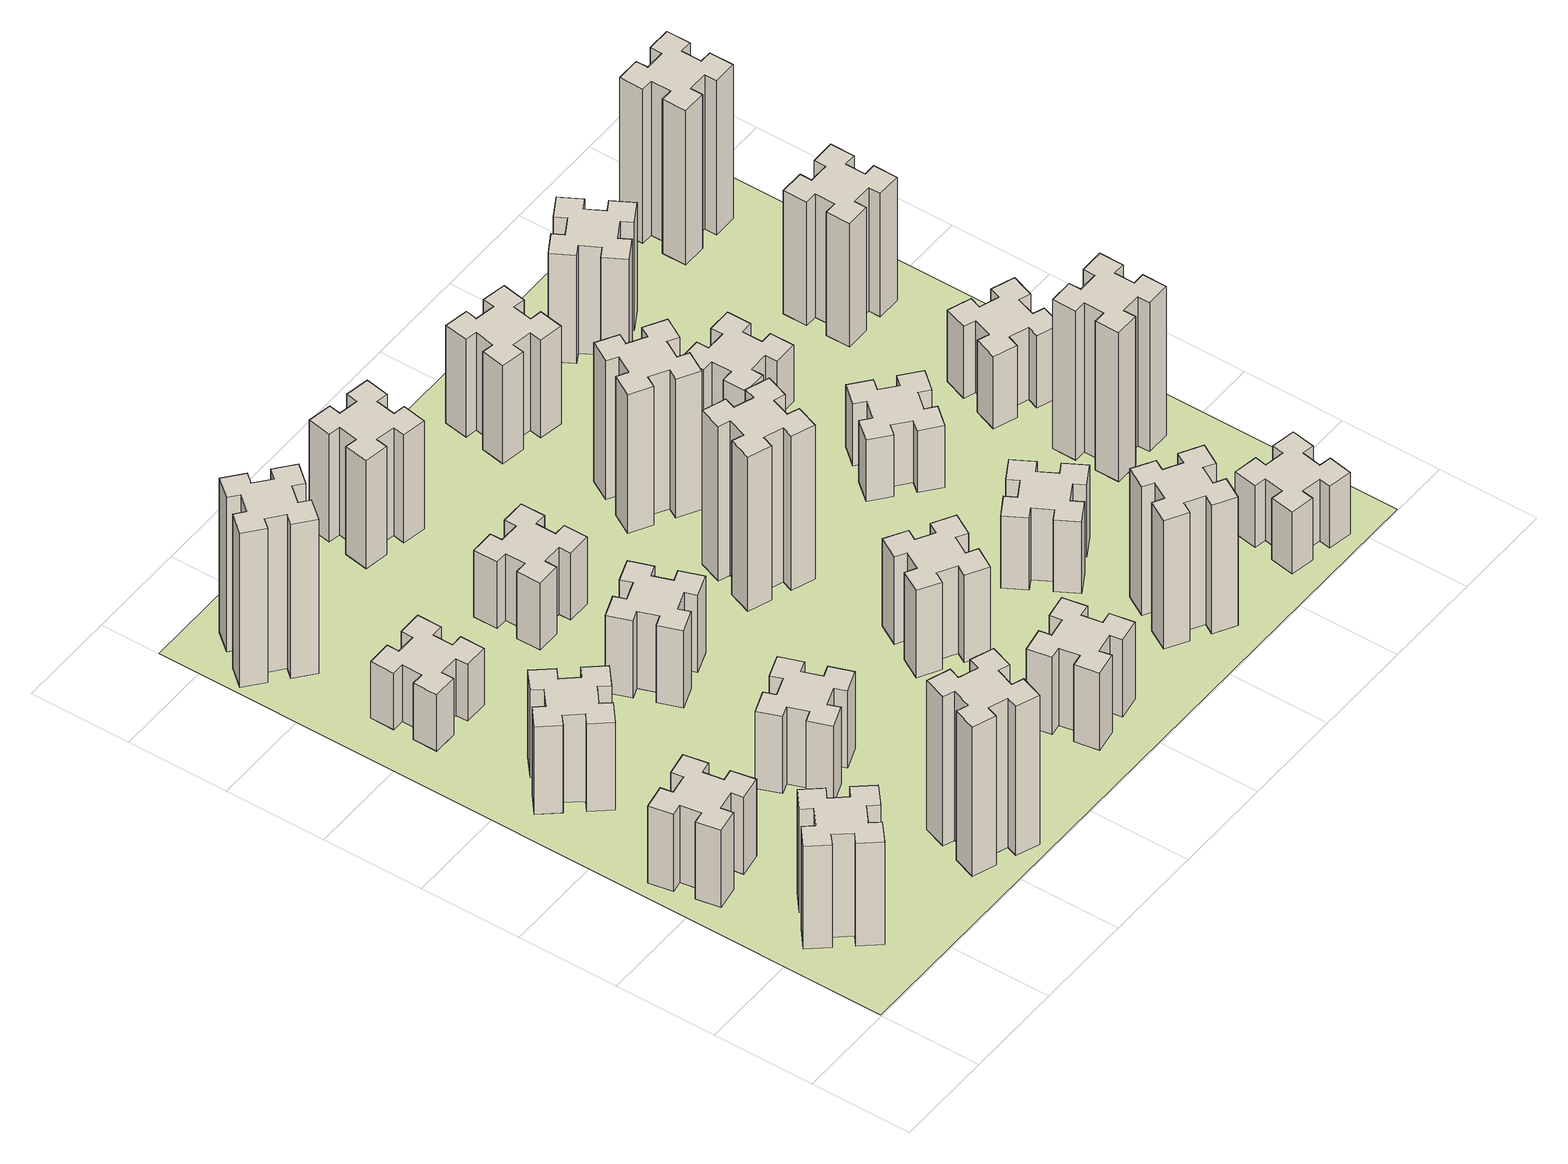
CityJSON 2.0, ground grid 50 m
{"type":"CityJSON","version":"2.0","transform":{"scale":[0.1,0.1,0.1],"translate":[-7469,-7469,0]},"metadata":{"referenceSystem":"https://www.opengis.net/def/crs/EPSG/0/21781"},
"CityObjects":{
"building1":{"type":"Building","attributes":{"class":"1000","function":"1000","usage":"1000","yearOfConstruction":2016,"roofType":"1000","measuredHeight":60,"storeysAboveGround":30,"storeysBelowGround":0},"geometry":[{"type":"Solid","lod":"1","boundaries":[[[[0,1,2,3,4,5,6,7,8,9,10,11,12,13,14,15,16,17,18,19]],[[17,16,20,21]],[[16,15,22,20]],[[15,14,23,22]],[[14,13,24,23]],[[13,12,25,24]],[[12,11,26,25]],[[11,10,27,26]],[[10,9,28,27]],[[9,8,29,28]],[[8,7,30,29]],[[7,6,31,30]],[[6,5,32,31]],[[5,4,33,32]],[[4,3,34,33]],[[3,2,35,34]],[[2,1,36,35]],[[1,0,37,36]],[[0,19,38,37]],[[19,18,39,38]],[[18,17,21,39]],[[24,25,26,27,28,29,30,31,32,33,34,35,36,37,38,39,21,20,22,23]]]]}]},
"building2":{"type":"Building","attributes":{"class":"1000","function":"1000","usage":"1000","yearOfConstruction":2016,"roofType":"1000","measuredHeight":45,"storeysAboveGround":30,"storeysBelowGround":0},"geometry":[{"type":"Solid","lod":"1","boundaries":[[[[40,41,42,43,44,45,46,47,48,49,50,51,52,53,54,55,56,57,58,59]],[[57,56,60,61]],[[56,55,62,60]],[[55,54,63,62]],[[54,53,64,63]],[[53,52,65,64]],[[52,51,66,65]],[[51,50,67,66]],[[50,49,68,67]],[[49,48,69,68]],[[48,47,70,69]],[[47,46,71,70]],[[46,45,72,71]],[[45,44,73,72]],[[44,43,74,73]],[[43,42,75,74]],[[42,41,76,75]],[[41,40,77,76]],[[40,59,78,77]],[[59,58,79,78]],[[58,57,61,79]],[[64,65,66,67,68,69,70,71,72,73,74,75,76,77,78,79,61,60,62,63]]]]}]},
"building3":{"type":"Building","attributes":{"class":"1000","function":"1000","usage":"1000","yearOfConstruction":2016,"roofType":"1000","measuredHeight":51,"storeysAboveGround":30,"storeysBelowGround":0},"geometry":[{"type":"Solid","lod":"1","boundaries":[[[[80,81,82,83,84,85,86,87,88,89,90,91,92,93,94,95,96,97,98,99]],[[97,96,100,101]],[[96,95,102,100]],[[95,94,103,102]],[[94,93,104,103]],[[93,92,105,104]],[[92,91,106,105]],[[91,90,107,106]],[[90,89,108,107]],[[89,88,109,108]],[[88,87,110,109]],[[87,86,111,110]],[[86,85,112,111]],[[85,84,113,112]],[[84,83,114,113]],[[83,82,115,114]],[[82,81,116,115]],[[81,80,117,116]],[[80,99,118,117]],[[99,98,119,118]],[[98,97,101,119]],[[104,105,106,107,108,109,110,111,112,113,114,115,116,117,118,119,101,100,102,103]]]]}]},
"building4":{"type":"Building","attributes":{"class":"1000","function":"1000","usage":"1000","yearOfConstruction":2016,"roofType":"1000","measuredHeight":33,"storeysAboveGround":30,"storeysBelowGround":0},"geometry":[{"type":"Solid","lod":"1","boundaries":[[[[120,121,122,123,124,125,126,127,128,129,130,131,132,133,134,135,136,137,138,139]],[[137,136,140,141]],[[136,135,142,140]],[[135,134,143,142]],[[134,133,144,143]],[[133,132,145,144]],[[132,131,146,145]],[[131,130,147,146]],[[130,129,148,147]],[[129,128,149,148]],[[128,127,150,149]],[[127,126,151,150]],[[126,125,152,151]],[[125,124,153,152]],[[124,123,154,153]],[[123,122,155,154]],[[122,121,156,155]],[[121,120,157,156]],[[120,139,158,157]],[[139,138,159,158]],[[138,137,141,159]],[[144,145,146,147,148,149,150,151,152,153,154,155,156,157,158,159,141,140,142,143]]]]}]},
"building5":{"type":"Building","attributes":{"class":"1000","function":"1000","usage":"1000","yearOfConstruction":2016,"roofType":"1000","measuredHeight":87,"storeysAboveGround":30,"storeysBelowGround":0},"geometry":[{"type":"Solid","lod":"1","boundaries":[[[[160,161,162,163,164,165,166,167,168,169,170,171,172,173,174,175,176,177,178,179]],[[177,176,180,181]],[[176,175,182,180]],[[175,174,183,182]],[[174,173,184,183]],[[173,172,185,184]],[[172,171,186,185]],[[171,170,187,186]],[[170,169,188,187]],[[169,168,189,188]],[[168,167,190,189]],[[167,166,191,190]],[[166,165,192,191]],[[165,164,193,192]],[[164,163,194,193]],[[163,162,195,194]],[[162,161,196,195]],[[161,160,197,196]],[[160,179,198,197]],[[179,178,199,198]],[[178,177,181,199]],[[184,185,186,187,188,189,190,191,192,193,194,195,196,197,198,199,181,180,182,183]]]]}]},
"building6":{"type":"Building","attributes":{"class":"1000","function":"1000","usage":"1000","yearOfConstruction":2016,"roofType":"1000","measuredHeight":90,"storeysAboveGround":30,"storeysBelowGround":0},"geometry":[{"type":"Solid","lod":"1","boundaries":[[[[200,201,202,203,204,205,206,207,208,209,210,211,212,213,214,215,216,217,218,219]],[[217,216,220,221]],[[216,215,222,220]],[[215,214,223,222]],[[214,213,224,223]],[[213,212,225,224]],[[212,211,226,225]],[[211,210,227,226]],[[210,209,228,227]],[[209,208,229,228]],[[208,207,230,229]],[[207,206,231,230]],[[206,205,232,231]],[[205,204,233,232]],[[204,203,234,233]],[[203,202,235,234]],[[202,201,236,235]],[[201,200,237,236]],[[200,219,238,237]],[[219,218,239,238]],[[218,217,221,239]],[[224,225,226,227,228,229,230,231,232,233,234,235,236,237,238,239,221,220,222,223]]]]}]},
"building7":{"type":"Building","attributes":{"class":"1000","function":"1000","usage":"1000","yearOfConstruction":2016,"roofType":"1000","measuredHeight":45,"storeysAboveGround":30,"storeysBelowGround":0},"geometry":[{"type":"Solid","lod":"1","boundaries":[[[[240,241,242,243,244,245,246,247,248,249,250,251,252,253,254,255,256,257,258,259]],[[257,256,260,261]],[[256,255,262,260]],[[255,254,263,262]],[[254,253,264,263]],[[253,252,265,264]],[[252,251,266,265]],[[251,250,267,266]],[[250,249,268,267]],[[249,248,269,268]],[[248,247,270,269]],[[247,246,271,270]],[[246,245,272,271]],[[245,244,273,272]],[[244,243,274,273]],[[243,242,275,274]],[[242,241,276,275]],[[241,240,277,276]],[[240,259,278,277]],[[259,258,279,278]],[[258,257,261,279]],[[264,265,266,267,268,269,270,271,272,273,274,275,276,277,278,279,261,260,262,263]]]]}]},
"building8":{"type":"Building","attributes":{"class":"1000","function":"1000","usage":"1000","yearOfConstruction":2016,"roofType":"1000","measuredHeight":45,"storeysAboveGround":30,"storeysBelowGround":0},"geometry":[{"type":"Solid","lod":"1","boundaries":[[[[280,281,282,283,284,285,286,287,288,289,290,291,292,293,294,295,296,297,298,299]],[[297,296,300,301]],[[296,295,302,300]],[[295,294,303,302]],[[294,293,304,303]],[[293,292,305,304]],[[292,291,306,305]],[[291,290,307,306]],[[290,289,308,307]],[[289,288,309,308]],[[288,287,310,309]],[[287,286,311,310]],[[286,285,312,311]],[[285,284,313,312]],[[284,283,314,313]],[[283,282,315,314]],[[282,281,316,315]],[[281,280,317,316]],[[280,299,318,317]],[[299,298,319,318]],[[298,297,301,319]],[[304,305,306,307,308,309,310,311,312,313,314,315,316,317,318,319,301,300,302,303]]]]}]},
"building9":{"type":"Building","attributes":{"class":"1000","function":"1000","usage":"1000","yearOfConstruction":2016,"roofType":"1000","measuredHeight":39,"storeysAboveGround":30,"storeysBelowGround":0},"geometry":[{"type":"Solid","lod":"1","boundaries":[[[[320,321,322,323,324,325,326,327,328,329,330,331,332,333,334,335,336,337,338,339]],[[337,336,340,341]],[[336,335,342,340]],[[335,334,343,342]],[[334,333,344,343]],[[333,332,345,344]],[[332,331,346,345]],[[331,330,347,346]],[[330,329,348,347]],[[329,328,349,348]],[[328,327,350,349]],[[327,326,351,350]],[[326,325,352,351]],[[325,324,353,352]],[[324,323,354,353]],[[323,322,355,354]],[[322,321,356,355]],[[321,320,357,356]],[[320,339,358,357]],[[339,338,359,358]],[[338,337,341,359]],[[344,345,346,347,348,349,350,351,352,353,354,355,356,357,358,359,341,340,342,343]]]]}]},
"building10":{"type":"Building","attributes":{"class":"1000","function":"1000","usage":"1000","yearOfConstruction":2016,"roofType":"1000","measuredHeight":45,"storeysAboveGround":30,"storeysBelowGround":0},"geometry":[{"type":"Solid","lod":"1","boundaries":[[[[360,361,362,363,364,365,366,367,368,369,370,371,372,373,374,375,376,377,378,379]],[[377,376,380,381]],[[376,375,382,380]],[[375,374,383,382]],[[374,373,384,383]],[[373,372,385,384]],[[372,371,386,385]],[[371,370,387,386]],[[370,369,388,387]],[[369,368,389,388]],[[368,367,390,389]],[[367,366,391,390]],[[366,365,392,391]],[[365,364,393,392]],[[364,363,394,393]],[[363,362,395,394]],[[362,361,396,395]],[[361,360,397,396]],[[360,379,398,397]],[[379,378,399,398]],[[378,377,381,399]],[[384,385,386,387,388,389,390,391,392,393,394,395,396,397,398,399,381,380,382,383]]]]}]},
"building11":{"type":"Building","attributes":{"class":"1000","function":"1000","usage":"1000","yearOfConstruction":2016,"roofType":"1000","measuredHeight":63,"storeysAboveGround":30,"storeysBelowGround":0},"geometry":[{"type":"Solid","lod":"1","boundaries":[[[[400,401,402,403,404,405,406,407,408,409,410,411,412,413,414,415,416,417,418,419]],[[417,416,420,421]],[[416,415,422,420]],[[415,414,423,422]],[[414,413,424,423]],[[413,412,425,424]],[[412,411,426,425]],[[411,410,427,426]],[[410,409,428,427]],[[409,408,429,428]],[[408,407,430,429]],[[407,406,431,430]],[[406,405,432,431]],[[405,404,433,432]],[[404,403,434,433]],[[403,402,435,434]],[[402,401,436,435]],[[401,400,437,436]],[[400,419,438,437]],[[419,418,439,438]],[[418,417,421,439]],[[424,425,426,427,428,429,430,431,432,433,434,435,436,437,438,439,421,420,422,423]]]]}]},
"building12":{"type":"Building","attributes":{"class":"1000","function":"1000","usage":"1000","yearOfConstruction":2016,"roofType":"1000","measuredHeight":51,"storeysAboveGround":30,"storeysBelowGround":0},"geometry":[{"type":"Solid","lod":"1","boundaries":[[[[440,441,442,443,444,445,446,447,448,449,450,451,452,453,454,455,456,457,458,459]],[[457,456,460,461]],[[456,455,462,460]],[[455,454,463,462]],[[454,453,464,463]],[[453,452,465,464]],[[452,451,466,465]],[[451,450,467,466]],[[450,449,468,467]],[[449,448,469,468]],[[448,447,470,469]],[[447,446,471,470]],[[446,445,472,471]],[[445,444,473,472]],[[444,443,474,473]],[[443,442,475,474]],[[442,441,476,475]],[[441,440,477,476]],[[440,459,478,477]],[[459,458,479,478]],[[458,457,461,479]],[[464,465,466,467,468,469,470,471,472,473,474,475,476,477,478,479,461,460,462,463]]]]}]},
"building13":{"type":"Building","attributes":{"class":"1000","function":"1000","usage":"1000","yearOfConstruction":2016,"roofType":"1000","measuredHeight":90,"storeysAboveGround":30,"storeysBelowGround":0},"geometry":[{"type":"Solid","lod":"1","boundaries":[[[[480,481,482,483,484,485,486,487,488,489,490,491,492,493,494,495,496,497,498,499]],[[497,496,500,501]],[[496,495,502,500]],[[495,494,503,502]],[[494,493,504,503]],[[493,492,505,504]],[[492,491,506,505]],[[491,490,507,506]],[[490,489,508,507]],[[489,488,509,508]],[[488,487,510,509]],[[487,486,511,510]],[[486,485,512,511]],[[485,484,513,512]],[[484,483,514,513]],[[483,482,515,514]],[[482,481,516,515]],[[481,480,517,516]],[[480,499,518,517]],[[499,498,519,518]],[[498,497,501,519]],[[504,505,506,507,508,509,510,511,512,513,514,515,516,517,518,519,501,500,502,503]]]]}]},
"building14":{"type":"Building","attributes":{"class":"1000","function":"1000","usage":"1000","yearOfConstruction":2016,"roofType":"1000","measuredHeight":81,"storeysAboveGround":30,"storeysBelowGround":0},"geometry":[{"type":"Solid","lod":"1","boundaries":[[[[520,521,522,523,524,525,526,527,528,529,530,531,532,533,534,535,536,537,538,539]],[[537,536,540,541]],[[536,535,542,540]],[[535,534,543,542]],[[534,533,544,543]],[[533,532,545,544]],[[532,531,546,545]],[[531,530,547,546]],[[530,529,548,547]],[[529,528,549,548]],[[528,527,550,549]],[[527,526,551,550]],[[526,525,552,551]],[[525,524,553,552]],[[524,523,554,553]],[[523,522,555,554]],[[522,521,556,555]],[[521,520,557,556]],[[520,539,558,557]],[[539,538,559,558]],[[538,537,541,559]],[[544,545,546,547,548,549,550,551,552,553,554,555,556,557,558,559,541,540,542,543]]]]}]},
"building15":{"type":"Building","attributes":{"class":"1000","function":"1000","usage":"1000","yearOfConstruction":2016,"roofType":"1000","measuredHeight":75,"storeysAboveGround":30,"storeysBelowGround":0},"geometry":[{"type":"Solid","lod":"1","boundaries":[[[[560,561,562,563,564,565,566,567,568,569,570,571,572,573,574,575,576,577,578,579]],[[577,576,580,581]],[[576,575,582,580]],[[575,574,583,582]],[[574,573,584,583]],[[573,572,585,584]],[[572,571,586,585]],[[571,570,587,586]],[[570,569,588,587]],[[569,568,589,588]],[[568,567,590,589]],[[567,566,591,590]],[[566,565,592,591]],[[565,564,593,592]],[[564,563,594,593]],[[563,562,595,594]],[[562,561,596,595]],[[561,560,597,596]],[[560,579,598,597]],[[579,578,599,598]],[[578,577,581,599]],[[584,585,586,587,588,589,590,591,592,593,594,595,596,597,598,599,581,580,582,583]]]]}]},
"building16":{"type":"Building","attributes":{"class":"1000","function":"1000","usage":"1000","yearOfConstruction":2016,"roofType":"1000","measuredHeight":42,"storeysAboveGround":30,"storeysBelowGround":0},"geometry":[{"type":"Solid","lod":"1","boundaries":[[[[600,601,602,603,604,605,606,607,608,609,610,611,612,613,614,615,616,617,618,619]],[[617,616,620,621]],[[616,615,622,620]],[[615,614,623,622]],[[614,613,624,623]],[[613,612,625,624]],[[612,611,626,625]],[[611,610,627,626]],[[610,609,628,627]],[[609,608,629,628]],[[608,607,630,629]],[[607,606,631,630]],[[606,605,632,631]],[[605,604,633,632]],[[604,603,634,633]],[[603,602,635,634]],[[602,601,636,635]],[[601,600,637,636]],[[600,619,638,637]],[[619,618,639,638]],[[618,617,621,639]],[[624,625,626,627,628,629,630,631,632,633,634,635,636,637,638,639,621,620,622,623]]]]}]},
"building17":{"type":"Building","attributes":{"class":"1000","function":"1000","usage":"1000","yearOfConstruction":2016,"roofType":"1000","measuredHeight":57,"storeysAboveGround":30,"storeysBelowGround":0},"geometry":[{"type":"Solid","lod":"1","boundaries":[[[[640,641,642,643,644,645,646,647,648,649,650,651,652,653,654,655,656,657,658,659]],[[657,656,660,661]],[[656,655,662,660]],[[655,654,663,662]],[[654,653,664,663]],[[653,652,665,664]],[[652,651,666,665]],[[651,650,667,666]],[[650,649,668,667]],[[649,648,669,668]],[[648,647,670,669]],[[647,646,671,670]],[[646,645,672,671]],[[645,644,673,672]],[[644,643,674,673]],[[643,642,675,674]],[[642,641,676,675]],[[641,640,677,676]],[[640,659,678,677]],[[659,658,679,678]],[[658,657,661,679]],[[664,665,666,667,668,669,670,671,672,673,674,675,676,677,678,679,661,660,662,663]]]]}]},
"building18":{"type":"Building","attributes":{"class":"1000","function":"1000","usage":"1000","yearOfConstruction":2016,"roofType":"1000","measuredHeight":36,"storeysAboveGround":30,"storeysBelowGround":0},"geometry":[{"type":"Solid","lod":"1","boundaries":[[[[680,681,682,683,684,685,686,687,688,689,690,691,692,693,694,695,696,697,698,699]],[[697,696,700,701]],[[696,695,702,700]],[[695,694,703,702]],[[694,693,704,703]],[[693,692,705,704]],[[692,691,706,705]],[[691,690,707,706]],[[690,689,708,707]],[[689,688,709,708]],[[688,687,710,709]],[[687,686,711,710]],[[686,685,712,711]],[[685,684,713,712]],[[684,683,714,713]],[[683,682,715,714]],[[682,681,716,715]],[[681,680,717,716]],[[680,699,718,717]],[[699,698,719,718]],[[698,697,701,719]],[[704,705,706,707,708,709,710,711,712,713,714,715,716,717,718,719,701,700,702,703]]]]}]},
"building19":{"type":"Building","attributes":{"class":"1000","function":"1000","usage":"1000","yearOfConstruction":2016,"roofType":"1000","measuredHeight":33,"storeysAboveGround":30,"storeysBelowGround":0},"geometry":[{"type":"Solid","lod":"1","boundaries":[[[[720,721,722,723,724,725,726,727,728,729,730,731,732,733,734,735,736,737,738,739]],[[737,736,740,741]],[[736,735,742,740]],[[735,734,743,742]],[[734,733,744,743]],[[733,732,745,744]],[[732,731,746,745]],[[731,730,747,746]],[[730,729,748,747]],[[729,728,749,748]],[[728,727,750,749]],[[727,726,751,750]],[[726,725,752,751]],[[725,724,753,752]],[[724,723,754,753]],[[723,722,755,754]],[[722,721,756,755]],[[721,720,757,756]],[[720,739,758,757]],[[739,738,759,758]],[[738,737,741,759]],[[744,745,746,747,748,749,750,751,752,753,754,755,756,757,758,759,741,740,742,743]]]]}]},
"building20":{"type":"Building","attributes":{"class":"1000","function":"1000","usage":"1000","yearOfConstruction":2016,"roofType":"1000","measuredHeight":36,"storeysAboveGround":30,"storeysBelowGround":0},"geometry":[{"type":"Solid","lod":"1","boundaries":[[[[760,761,762,763,764,765,766,767,768,769,770,771,772,773,774,775,776,777,778,779]],[[777,776,780,781]],[[776,775,782,780]],[[775,774,783,782]],[[774,773,784,783]],[[773,772,785,784]],[[772,771,786,785]],[[771,770,787,786]],[[770,769,788,787]],[[769,768,789,788]],[[768,767,790,789]],[[767,766,791,790]],[[766,765,792,791]],[[765,764,793,792]],[[764,763,794,793]],[[763,762,795,794]],[[762,761,796,795]],[[761,760,797,796]],[[760,779,798,797]],[[779,778,799,798]],[[778,777,781,799]],[[784,785,786,787,788,789,790,791,792,793,794,795,796,797,798,799,781,780,782,783]]]]}]},
"building21":{"type":"Building","attributes":{"class":"1000","function":"1000","usage":"1000","yearOfConstruction":2016,"roofType":"1000","measuredHeight":63,"storeysAboveGround":30,"storeysBelowGround":0},"geometry":[{"type":"Solid","lod":"1","boundaries":[[[[800,801,802,803,804,805,806,807,808,809,810,811,812,813,814,815,816,817,818,819]],[[817,816,820,821]],[[816,815,822,820]],[[815,814,823,822]],[[814,813,824,823]],[[813,812,825,824]],[[812,811,826,825]],[[811,810,827,826]],[[810,809,828,827]],[[809,808,829,828]],[[808,807,830,829]],[[807,806,831,830]],[[806,805,832,831]],[[805,804,833,832]],[[804,803,834,833]],[[803,802,835,834]],[[802,801,836,835]],[[801,800,837,836]],[[800,819,838,837]],[[819,818,839,838]],[[818,817,821,839]],[[824,825,826,827,828,829,830,831,832,833,834,835,836,837,838,839,821,820,822,823]]]]}]},
"building22":{"type":"Building","attributes":{"class":"1000","function":"1000","usage":"1000","yearOfConstruction":2016,"roofType":"1000","measuredHeight":87,"storeysAboveGround":30,"storeysBelowGround":0},"geometry":[{"type":"Solid","lod":"1","boundaries":[[[[840,841,842,843,844,845,846,847,848,849,850,851,852,853,854,855,856,857,858,859]],[[857,856,860,861]],[[856,855,862,860]],[[855,854,863,862]],[[854,853,864,863]],[[853,852,865,864]],[[852,851,866,865]],[[851,850,867,866]],[[850,849,868,867]],[[849,848,869,868]],[[848,847,870,869]],[[847,846,871,870]],[[846,845,872,871]],[[845,844,873,872]],[[844,843,874,873]],[[843,842,875,874]],[[842,841,876,875]],[[841,840,877,876]],[[840,859,878,877]],[[859,858,879,878]],[[858,857,861,879]],[[864,865,866,867,868,869,870,871,872,873,874,875,876,877,878,879,861,860,862,863]]]]}]},
"building23":{"type":"Building","attributes":{"class":"1000","function":"1000","usage":"1000","yearOfConstruction":2016,"roofType":"1000","measuredHeight":42,"storeysAboveGround":30,"storeysBelowGround":0},"geometry":[{"type":"Solid","lod":"1","boundaries":[[[[880,881,882,883,884,885,886,887,888,889,890,891,892,893,894,895,896,897,898,899]],[[897,896,900,901]],[[896,895,902,900]],[[895,894,903,902]],[[894,893,904,903]],[[893,892,905,904]],[[892,891,906,905]],[[891,890,907,906]],[[890,889,908,907]],[[889,888,909,908]],[[888,887,910,909]],[[887,886,911,910]],[[886,885,912,911]],[[885,884,913,912]],[[884,883,914,913]],[[883,882,915,914]],[[882,881,916,915]],[[881,880,917,916]],[[880,899,918,917]],[[899,898,919,918]],[[898,897,901,919]],[[904,905,906,907,908,909,910,911,912,913,914,915,916,917,918,919,901,900,902,903]]]]}]},
"building24":{"type":"Building","attributes":{"class":"1000","function":"1000","usage":"1000","yearOfConstruction":2016,"roofType":"1000","measuredHeight":72,"storeysAboveGround":30,"storeysBelowGround":0},"geometry":[{"type":"Solid","lod":"1","boundaries":[[[[920,921,922,923,924,925,926,927,928,929,930,931,932,933,934,935,936,937,938,939]],[[937,936,940,941]],[[936,935,942,940]],[[935,934,943,942]],[[934,933,944,943]],[[933,932,945,944]],[[932,931,946,945]],[[931,930,947,946]],[[930,929,948,947]],[[929,928,949,948]],[[928,927,950,949]],[[927,926,951,950]],[[926,925,952,951]],[[925,924,953,952]],[[924,923,954,953]],[[923,922,955,954]],[[922,921,956,955]],[[921,920,957,956]],[[920,939,958,957]],[[939,938,959,958]],[[938,937,941,959]],[[944,945,946,947,948,949,950,951,952,953,954,955,956,957,958,959,941,940,942,943]]]]}]},
"building25":{"type":"Building","attributes":{"class":"1000","function":"1000","usage":"1000","yearOfConstruction":2016,"roofType":"1000","measuredHeight":90,"storeysAboveGround":30,"storeysBelowGround":0},"geometry":[{"type":"Solid","lod":"1","boundaries":[[[[960,961,962,963,964,965,966,967,968,969,970,971,972,973,974,975,976,977,978,979]],[[977,976,980,981]],[[976,975,982,980]],[[975,974,983,982]],[[974,973,984,983]],[[973,972,985,984]],[[972,971,986,985]],[[971,970,987,986]],[[970,969,988,987]],[[969,968,989,988]],[[968,967,990,989]],[[967,966,991,990]],[[966,965,992,991]],[[965,964,993,992]],[[964,963,994,993]],[[963,962,995,994]],[[962,961,996,995]],[[961,960,997,996]],[[960,979,998,997]],[[979,978,999,998]],[[978,977,981,999]],[[984,985,986,987,988,989,990,991,992,993,994,995,996,997,998,999,981,980,982,983]]]]}]},
"landuse1":{"type":"LandUse","attributes":{"name":"plot1","function":"1010"},"geometry":[{"type":"MultiSurface","lod":"1","boundaries":[[[1000,1001,1002,1003]]]}]}
},
"vertices":[
[259,443,0],[323,366,0],[277,328,0],[354,236,0],[446,313,0],[408,359,0],[484,423,0],[523,377,0],[615,454,0],[538,546,0],[492,508,0],[427,584,0],[473,623,0],[396,715,0],[304,638,0],[343,592,0],[266,527,0],[228,573,0],[136,496,0],[213,404,0],[266,527,600],[228,573,600],[343,592,600],[304,638,600],[396,715,600],[473,623,600],[427,584,600],[492,508,600],[538,546,600],[615,454,600],[523,377,600],[484,423,600],[408,359,600],[446,313,600],[354,236,600],[277,328,600],[323,366,600],[259,443,600],[213,404,600],[136,496,600],
[392,1085,0],[375,1184,0],[434,1194,0],[413,1312,0],[295,1291,0],[305,1232,0],[207,1215,0],[197,1274,0],[78,1253,0],[99,1135,0],[158,1145,0],[176,1047,0],[117,1037,0],[137,918,0],[256,939,0],[245,998,0],[344,1016,0],[354,957,0],[472,977,0],[451,1096,0],[344,1016,450],[354,957,450],[245,998,450],[256,939,450],[137,918,450],[117,1037,450],[176,1047,450],[158,1145,450],[99,1135,450],[78,1253,450],[197,1274,450],[207,1215,450],[305,1232,450],[295,1291,450],[413,1312,450],[434,1194,450],[375,1184,450],[392,1085,450],[451,1096,450],[472,977,450],
[492,1888,0],[427,1964,0],[473,2003,0],[396,2095,0],[304,2018,0],[343,1972,0],[266,1907,0],[228,1953,0],[136,1876,0],[213,1784,0],[259,1823,0],[323,1746,0],[277,1708,0],[354,1616,0],[446,1693,0],[408,1739,0],[484,1803,0],[523,1757,0],[615,1834,0],[538,1926,0],[484,1803,510],[523,1757,510],[408,1739,510],[446,1693,510],[354,1616,510],[277,1708,510],[323,1746,510],[259,1823,510],[213,1784,510],[136,1876,510],[228,1953,510],[266,1907,510],[343,1972,510],[304,2018,510],[396,2095,510],[473,2003,510],[427,1964,510],[492,1888,510],[538,1926,510],[615,1834,510],
[485,2545,0],[485,2645,0],[545,2645,0],[545,2765,0],[425,2765,0],[425,2705,0],[325,2705,0],[325,2765,0],[205,2765,0],[205,2645,0],[265,2645,0],[265,2545,0],[205,2545,0],[205,2425,0],[325,2425,0],[325,2485,0],[425,2485,0],[425,2425,0],[545,2425,0],[545,2545,0],[425,2485,330],[425,2425,330],[325,2485,330],[325,2425,330],[205,2425,330],[205,2545,330],[265,2545,330],[265,2645,330],[205,2645,330],[205,2765,330],[325,2765,330],[325,2705,330],[425,2705,330],[425,2765,330],[545,2765,330],[545,2645,330],[485,2645,330],[485,2545,330],[545,2545,330],[545,2425,330],
[1202,191,0],[1236,285,0],[1292,264,0],[1333,377,0],[1220,418,0],[1200,362,0],[1106,396,0],[1127,452,0],[1014,493,0],[973,380,0],[1029,360,0],[995,266,0],[939,287,0],[897,174,0],[1010,133,0],[1031,189,0],[1125,155,0],[1104,99,0],[1217,57,0],[1258,170,0],[1125,155,870],[1104,99,870],[1031,189,870],[1010,133,870],[897,174,870],[939,287,870],[995,266,870],[1029,360,870],[973,380,870],[1014,493,870],[1127,452,870],[1106,396,870],[1200,362,870],[1220,418,870],[1333,377,870],[1292,264,870],[1236,285,870],[1202,191,870],[1258,170,870],[1217,57,870],
[384,3387,0],[308,3452,0],[346,3498,0],[254,3575,0],[177,3483,0],[223,3444,0],[159,3368,0],[113,3406,0],[36,3314,0],[128,3237,0],[166,3283,0],[243,3219,0],[204,3173,0],[296,3096,0],[373,3188,0],[327,3226,0],[392,3303,0],[438,3264,0],[515,3356,0],[423,3433,0],[392,3303,900],[438,3264,900],[327,3226,900],[373,3188,900],[296,3096,900],[204,3173,900],[243,3219,900],[166,3283,900],[128,3237,900],[36,3314,900],[113,3406,900],[159,3368,900],[223,3444,900],[177,3483,900],[254,3575,900],[346,3498,900],[308,3452,900],[384,3387,900],[423,3433,900],[515,3356,900],
[1136,1106,0],[1102,1200,0],[1158,1220,0],[1117,1333,0],[1004,1292,0],[1025,1236,0],[931,1202,0],[910,1258,0],[797,1217,0],[839,1104,0],[895,1125,0],[929,1031,0],[873,1010,0],[914,897,0],[1027,939,0],[1006,995,0],[1100,1029,0],[1120,973,0],[1233,1014,0],[1192,1127,0],[1100,1029,450],[1120,973,450],[1006,995,450],[1027,939,450],[914,897,450],[873,1010,450],[929,1031,450],[895,1125,450],[839,1104,450],[797,1217,450],[910,1258,450],[931,1202,450],[1025,1236,450],[1004,1292,450],[1117,1333,450],[1158,1220,450],[1102,1200,450],[1136,1106,450],[1192,1127,450],[1233,1014,450],
[995,1965,0],[1029,1871,0],[973,1850,0],[1014,1737,0],[1127,1779,0],[1106,1835,0],[1200,1869,0],[1220,1813,0],[1333,1854,0],[1292,1967,0],[1236,1946,0],[1202,2040,0],[1258,2060,0],[1217,2173,0],[1104,2132,0],[1125,2076,0],[1031,2042,0],[1010,2098,0],[897,2057,0],[939,1944,0],[1031,2042,450],[1010,2098,450],[1125,2076,450],[1104,2132,450],[1217,2173,450],[1258,2060,450],[1202,2040,450],[1236,1946,450],[1292,1967,450],[1333,1854,450],[1220,1813,450],[1200,1869,450],[1106,1835,450],[1127,1779,450],[1014,1737,450],[973,1850,450],[1029,1871,450],[995,1965,450],[939,1944,450],[897,2057,450],
[1005,2645,0],[1005,2545,0],[945,2545,0],[945,2425,0],[1065,2425,0],[1065,2485,0],[1165,2485,0],[1165,2425,0],[1285,2425,0],[1285,2545,0],[1225,2545,0],[1225,2645,0],[1285,2645,0],[1285,2765,0],[1165,2765,0],[1165,2705,0],[1065,2705,0],[1065,2765,0],[945,2765,0],[945,2645,0],[1065,2705,390],[1065,2765,390],[1165,2705,390],[1165,2765,390],[1285,2765,390],[1285,2645,390],[1225,2645,390],[1225,2545,390],[1285,2545,390],[1285,2425,390],[1165,2425,390],[1165,2485,390],[1065,2485,390],[1065,2425,390],[945,2425,390],[945,2545,390],[1005,2545,390],[1005,2645,390],[945,2645,390],[945,2765,390],
[1985,492,0],[1887,475,0],[1877,534,0],[1758,513,0],[1779,395,0],[1838,405,0],[1856,307,0],[1797,297,0],[1817,178,0],[1936,199,0],[1925,258,0],[2024,276,0],[2034,217,0],[2152,237,0],[2131,356,0],[2072,345,0],[2055,444,0],[2114,454,0],[2093,572,0],[1975,551,0],[2055,444,450],[2114,454,450],[2072,345,450],[2131,356,450],[2152,237,450],[2034,217,450],[2024,276,450],[1925,258,450],[1936,199,450],[1817,178,450],[1797,297,450],[1856,307,450],[1838,405,450],[1779,395,450],[1758,513,450],[1877,534,450],[1887,475,450],[1985,492,450],[1975,551,450],[2093,572,450],
[1016,3504,0],[998,3405,0],[939,3416,0],[918,3297,0],[1037,3277,0],[1047,3336,0],[1145,3318,0],[1135,3259,0],[1253,3238,0],[1274,3357,0],[1215,3367,0],[1232,3465,0],[1291,3455,0],[1312,3573,0],[1194,3594,0],[1184,3535,0],[1085,3552,0],[1096,3611,0],[977,3632,0],[957,3514,0],[1085,3552,630],[1096,3611,630],[1184,3535,630],[1194,3594,630],[1312,3573,630],[1291,3455,630],[1232,3465,630],[1215,3367,630],[1274,3357,630],[1253,3238,630],[1135,3259,630],[1145,3318,630],[1047,3336,630],[1037,3277,630],[918,3297,630],[939,3416,630],[998,3405,630],[1016,3504,630],[957,3514,630],[977,3632,630],
[1857,1045,0],[1944,995,0],[1914,943,0],[2018,883,0],[2078,987,0],[2026,1017,0],[2076,1104,0],[2128,1074,0],[2188,1178,0],[2084,1238,0],[2054,1186,0],[1967,1236,0],[1997,1288,0],[1893,1348,0],[1833,1244,0],[1885,1214,0],[1835,1127,0],[1783,1157,0],[1723,1053,0],[1827,993,0],[1835,1127,510],[1783,1157,510],[1885,1214,510],[1833,1244,510],[1893,1348,510],[1997,1288,510],[1967,1236,510],[2054,1186,510],[2084,1238,510],[2188,1178,510],[2128,1074,510],[2076,1104,510],[2026,1017,510],[2078,987,510],[2018,883,510],[1914,943,510],[1944,995,510],[1857,1045,510],[1827,993,510],[1723,1053,510],
[1940,2042,0],[1846,2076,0],[1867,2132,0],[1754,2173,0],[1713,2060,0],[1769,2040,0],[1735,1946,0],[1679,1967,0],[1637,1854,0],[1750,1813,0],[1771,1869,0],[1865,1835,0],[1844,1779,0],[1957,1737,0],[1998,1850,0],[1942,1871,0],[1976,1965,0],[2032,1944,0],[2073,2057,0],[1960,2098,0],[1976,1965,900],[2032,1944,900],[1942,1871,900],[1998,1850,900],[1957,1737,900],[1844,1779,900],[1865,1835,900],[1771,1869,900],[1750,1813,900],[1637,1854,900],[1679,1967,900],[1735,1946,900],[1769,2040,900],[1713,2060,900],[1754,2173,900],[1867,2132,900],[1846,2076,900],[1940,2042,900],[1960,2098,900],[2073,2057,900],
[2054,2666,0],[1967,2716,0],[1997,2768,0],[1893,2828,0],[1833,2724,0],[1885,2694,0],[1835,2607,0],[1783,2637,0],[1723,2533,0],[1827,2473,0],[1857,2525,0],[1944,2475,0],[1914,2423,0],[2018,2363,0],[2078,2467,0],[2026,2497,0],[2076,2584,0],[2128,2554,0],[2188,2658,0],[2084,2718,0],[2076,2584,810],[2128,2554,810],[2026,2497,810],[2078,2467,810],[2018,2363,810],[1914,2423,810],[1944,2475,810],[1857,2525,810],[1827,2473,810],[1723,2533,810],[1783,2637,810],[1835,2607,810],[1885,2694,810],[1833,2724,810],[1893,2828,810],[1997,2768,810],[1967,2716,810],[2054,2666,810],[2084,2718,810],[2188,2658,810],
[2766,277,0],[2816,364,0],[2868,334,0],[2928,438,0],[2824,498,0],[2794,446,0],[2707,496,0],[2737,548,0],[2633,608,0],[2573,504,0],[2625,474,0],[2575,387,0],[2523,417,0],[2463,313,0],[2567,253,0],[2597,305,0],[2684,255,0],[2654,203,0],[2758,143,0],[2818,247,0],[2684,255,750],[2654,203,750],[2597,305,750],[2567,253,750],[2463,313,750],[2523,417,750],[2575,387,750],[2625,474,750],[2573,504,750],[2633,608,750],[2737,548,750],[2707,496,750],[2794,446,750],[2824,498,750],[2928,438,750],[2868,334,750],[2816,364,750],[2766,277,750],[2818,247,750],[2758,143,750],
[2607,895,0],[2694,945,0],[2724,893,0],[2828,953,0],[2768,1057,0],[2716,1027,0],[2666,1114,0],[2718,1144,0],[2658,1248,0],[2554,1188,0],[2584,1136,0],[2497,1086,0],[2467,1138,0],[2363,1078,0],[2423,974,0],[2475,1004,0],[2525,917,0],[2473,887,0],[2533,783,0],[2637,843,0],[2525,917,420],[2473,887,420],[2475,1004,420],[2423,974,420],[2363,1078,420],[2467,1138,420],[2497,1086,420],[2584,1136,420],[2554,1188,420],[2658,1248,420],[2718,1144,420],[2666,1114,420],[2716,1027,420],[2768,1057,420],[2828,953,420],[2724,893,420],[2694,945,420],[2607,895,420],[2637,843,420],[2533,783,420],
[1887,3236,0],[1985,3218,0],[1975,3159,0],[2093,3138,0],[2114,3257,0],[2055,3267,0],[2072,3365,0],[2131,3355,0],[2152,3473,0],[2034,3494,0],[2024,3435,0],[1925,3452,0],[1936,3511,0],[1817,3532,0],[1797,3414,0],[1856,3404,0],[1838,3305,0],[1779,3316,0],[1758,3197,0],[1877,3177,0],[1838,3305,570],[1779,3316,570],[1856,3404,570],[1797,3414,570],[1817,3532,570],[1936,3511,570],[1925,3452,570],[2024,3435,570],[2034,3494,570],[2152,3473,570],[2131,3355,570],[2072,3365,570],[2055,3267,570],[2114,3257,570],[2093,3138,570],[1975,3159,570],[1985,3218,570],[1887,3236,570],[1877,3177,570],[1758,3197,570],
[2747,1746,0],[2812,1823,0],[2858,1784,0],[2935,1876,0],[2843,1953,0],[2804,1907,0],[2728,1972,0],[2766,2018,0],[2674,2095,0],[2597,2003,0],[2643,1964,0],[2579,1888,0],[2533,1926,0],[2456,1834,0],[2548,1757,0],[2586,1803,0],[2663,1739,0],[2624,1693,0],[2716,1616,0],[2793,1708,0],[2663,1739,360],[2624,1693,360],[2586,1803,360],[2548,1757,360],[2456,1834,360],[2533,1926,360],[2579,1888,360],[2643,1964,360],[2597,2003,360],[2674,2095,360],[2766,2018,360],[2728,1972,360],[2804,1907,360],[2843,1953,360],[2935,1876,360],[2858,1784,360],[2812,1823,360],[2747,1746,360],[2793,1708,360],[2716,1616,360],
[2545,2485,0],[2645,2485,0],[2645,2425,0],[2765,2425,0],[2765,2545,0],[2705,2545,0],[2705,2645,0],[2765,2645,0],[2765,2765,0],[2645,2765,0],[2645,2705,0],[2545,2705,0],[2545,2765,0],[2425,2765,0],[2425,2645,0],[2485,2645,0],[2485,2545,0],[2425,2545,0],[2425,2425,0],[2545,2425,0],[2485,2545,330],[2425,2545,330],[2485,2645,330],[2425,2645,330],[2425,2765,330],[2545,2765,330],[2545,2705,330],[2645,2705,330],[2645,2765,330],[2765,2765,330],[2765,2645,330],[2705,2645,330],[2705,2545,330],[2765,2545,330],[2765,2425,330],[2645,2425,330],[2645,2485,330],[2545,2485,330],[2545,2425,330],[2425,2425,330],
[3404,375,0],[3305,392,0],[3316,451,0],[3197,472,0],[3177,354,0],[3236,344,0],[3218,245,0],[3159,256,0],[3138,137,0],[3257,117,0],[3267,176,0],[3365,158,0],[3355,99,0],[3473,78,0],[3494,197,0],[3435,207,0],[3452,305,0],[3511,295,0],[3532,413,0],[3414,434,0],[3452,305,360],[3511,295,360],[3435,207,360],[3494,197,360],[3473,78,360],[3355,99,360],[3365,158,360],[3267,176,360],[3257,117,360],[3138,137,360],[3159,256,360],[3218,245,360],[3236,344,360],[3177,354,360],[3197,472,360],[3316,451,360],[3305,392,360],[3404,375,360],[3414,434,360],[3532,413,360],
[2716,3347,0],[2666,3434,0],[2718,3464,0],[2658,3568,0],[2554,3508,0],[2584,3456,0],[2497,3406,0],[2467,3458,0],[2363,3398,0],[2423,3294,0],[2475,3324,0],[2525,3237,0],[2473,3207,0],[2533,3103,0],[2637,3163,0],[2607,3215,0],[2694,3265,0],[2724,3213,0],[2828,3273,0],[2768,3377,0],[2694,3265,630],[2724,3213,630],[2607,3215,630],[2637,3163,630],[2533,3103,630],[2473,3207,630],[2525,3237,630],[2475,3324,630],[2423,3294,630],[2363,3398,630],[2467,3458,630],[2497,3406,630],[2584,3456,630],[2554,3508,630],[2658,3568,630],[2718,3464,630],[2666,3434,630],[2716,3347,630],[2768,3377,630],[2828,3273,630],
[3445,1165,0],[3445,1265,0],[3505,1265,0],[3505,1385,0],[3385,1385,0],[3385,1325,0],[3285,1325,0],[3285,1385,0],[3165,1385,0],[3165,1265,0],[3225,1265,0],[3225,1165,0],[3165,1165,0],[3165,1045,0],[3285,1045,0],[3285,1105,0],[3385,1105,0],[3385,1045,0],[3505,1045,0],[3505,1165,0],[3385,1105,870],[3385,1045,870],[3285,1105,870],[3285,1045,870],[3165,1045,870],[3165,1165,870],[3225,1165,870],[3225,1265,870],[3165,1265,870],[3165,1385,870],[3285,1385,870],[3285,1325,870],[3385,1325,870],[3385,1385,870],[3505,1385,870],[3505,1265,870],[3445,1265,870],[3445,1165,870],[3505,1165,870],[3505,1045,870],
[3420,1842,0],[3326,1876,0],[3347,1932,0],[3234,1973,0],[3193,1860,0],[3249,1840,0],[3215,1746,0],[3159,1767,0],[3117,1654,0],[3230,1613,0],[3251,1669,0],[3345,1635,0],[3324,1579,0],[3437,1537,0],[3478,1650,0],[3422,1671,0],[3456,1765,0],[3512,1744,0],[3553,1857,0],[3440,1898,0],[3456,1765,420],[3512,1744,420],[3422,1671,420],[3478,1650,420],[3437,1537,420],[3324,1579,420],[3345,1635,420],[3251,1669,420],[3230,1613,420],[3117,1654,420],[3159,1767,420],[3215,1746,420],[3249,1840,420],[3193,1860,420],[3234,1973,420],[3347,1932,420],[3326,1876,420],[3420,1842,420],[3440,1898,420],[3553,1857,420],
[3385,2705,0],[3285,2705,0],[3285,2765,0],[3165,2765,0],[3165,2645,0],[3225,2645,0],[3225,2545,0],[3165,2545,0],[3165,2425,0],[3285,2425,0],[3285,2485,0],[3385,2485,0],[3385,2425,0],[3505,2425,0],[3505,2545,0],[3445,2545,0],[3445,2645,0],[3505,2645,0],[3505,2765,0],[3385,2765,0],[3445,2645,720],[3505,2645,720],[3445,2545,720],[3505,2545,720],[3505,2425,720],[3385,2425,720],[3385,2485,720],[3285,2485,720],[3285,2425,720],[3165,2425,720],[3165,2545,720],[3225,2545,720],[3225,2645,720],[3165,2645,720],[3165,2765,720],[3285,2765,720],[3285,2705,720],[3385,2705,720],[3385,2765,720],[3505,2765,720],
[3285,3325,0],[3385,3325,0],[3385,3265,0],[3505,3265,0],[3505,3385,0],[3445,3385,0],[3445,3485,0],[3505,3485,0],[3505,3605,0],[3385,3605,0],[3385,3545,0],[3285,3545,0],[3285,3605,0],[3165,3605,0],[3165,3485,0],[3225,3485,0],[3225,3385,0],[3165,3385,0],[3165,3265,0],[3285,3265,0],[3225,3385,900],[3165,3385,900],[3225,3485,900],[3165,3485,900],[3165,3605,900],[3285,3605,900],[3285,3545,900],[3385,3545,900],[3385,3605,900],[3505,3605,900],[3505,3485,900],[3445,3485,900],[3445,3385,900],[3505,3385,900],[3505,3265,900],[3385,3265,900],[3385,3325,900],[3285,3325,900],[3285,3265,900],[3165,3265,900],
[5,3705,0],[3705,3705,0],[3705,5,0],[5,5,0]
]}
